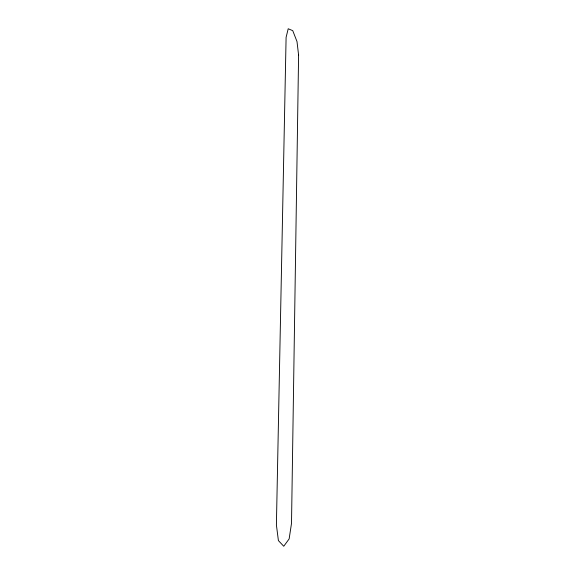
<?xml version="1.0" encoding="UTF-8"?>
<svg xmlns="http://www.w3.org/2000/svg" width="575" height="575" viewBox="0 0 575 575"><rect width="100%" height="100%" fill="white"/><g stroke="black" fill="none" stroke-linecap="round" stroke-linejoin="round"><path stroke-width="0.86" d="M298.598 55.128L291.511 523.336L289.139 538.912L283.748 546.25L278.401 540.593L276.402 524.961L286.098 37.353L288.212 28.75L292.747 30.662L297.002 41.58L298.598 55.128"/></g></svg>
